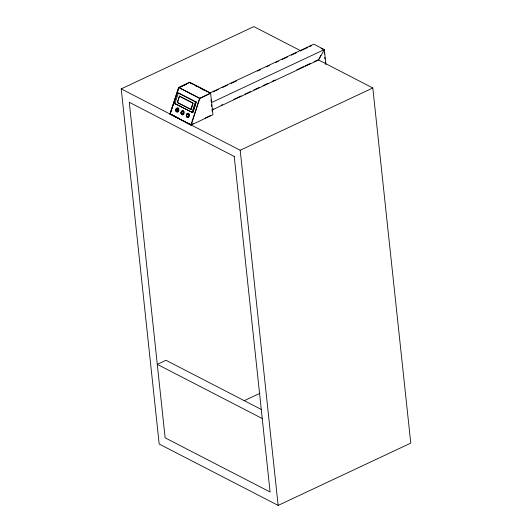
<?xml version="1.0" encoding="UTF-8"?>
<svg xmlns="http://www.w3.org/2000/svg" width="532" height="532" viewBox="0 0 532 532"><rect width="100%" height="100%" fill="white"/><g stroke="black" fill="none" stroke-linecap="round" stroke-linejoin="round"><path stroke-width="0.8" d="M177.156 111.667L178.267 110.935L178.692 109.306M183.68 113.256L183.6 111.62M188.853 114.327L189.226 115.57M169.987 113.875L190.988 125.087L212.946 114.779L210.625 93.073L189.638 82.247L178.592 87.561L169.987 113.875L190.988 125.087M176.238 109.891L176.338 109.466M181.485 112.598L181.751 111.78M186.732 115.304L187.005 114.493M169.994 114.26L178.792 87.594L189.665 82.487L210.652 93.319L199.786 98.427L191.207 124.987M178.459 89.23L170.187 113.908M196.069 102.816L192.843 112.691L174.842 103.72L178.32 93.08L179.224 93.233M177.296 102.45L179.497 96.172L193.096 103.188L191.035 109.492L177.296 102.45L191.035 109.492M177.442 102.477L179.497 96.172M190.895 109.466L192.956 103.168L179.357 96.152M191.932 112.538L195.41 101.898L178.32 93.08M196.115 102.018L192.637 112.658L175.547 103.833M190.975 124.707L199.58 98.393L210.625 93.073M318.987 58.866L320.896 55.395M187.956 117.06L188.96 116.388M318.475 59.936L372.812 87.973L410.771 443.116L278.143 505.4L159.188 444.027L121.23 88.884L253.857 26.6L300.853 50.846M180.388 87.015L186.779 84.016M209.881 92.987L313.827 44.169L324.32 49.582L325.91 64.445M213.146 91.876L218.406 89.409M222.163 87.647L227.417 85.173M231.174 83.411L236.434 80.944M257.468 71.062L260.474 69.652M266.485 66.833L269.491 65.423M275.496 62.596L278.502 61.187M282.259 59.424L287.519 56.951M291.277 55.188L296.53 52.721M300.287 50.959L307.802 47.428M309.305 46.723L311.559 45.666M211.404 102.616L324.32 49.582L318.588 59.996L212.195 109.958M213.505 108.914L212.002 109.619L212.182 111.281M221.013 105.389L222.509 104.684M233.774 99.398L241.282 95.866M245.033 94.104L250.286 91.637M254.043 89.875L259.297 87.408M263.047 85.645L268.308 83.178M272.058 81.416L275.064 80.006M296.829 69.778L303.586 66.606M305.089 65.901L310.342 63.434M314.099 61.672L317.85 59.91M191.001 124.654L193.229 123.604M205.106 118.031L210.3 115.59M121.23 88.884L240.185 150.257L372.812 87.973M244.168 400.722L259.882 393.341M182.403 114.373L183.208 114.247M195.41 101.898L196.321 102.051L179.025 93.2M174.842 103.72L175.746 103.873M178.1 108.462L178.353 108.907M183.6 111.361L183.148 111.135M188.853 114.074L188.395 113.841M181.671 113.07L181.665 113.808M183.713 113.675L183.487 114.001M321.055 48.346L323.955 49.842M190.356 83.065L191.833 83.823M195.517 85.725L196.993 86.483M200.677 88.385L205.099 90.666M208.79 92.568L210.26 93.333M178.765 87.348L199.759 98.181M178.592 87.561L199.58 98.393M171.637 114.659L179.211 118.563M182.895 120.465L185.389 121.755M188.055 123.131L191.181 124.741M261.398 409.507L165.977 360.277L157.286 364.36L262.243 418.518M186.772 116.156L186.912 116.515M176.411 111.102L176.218 110.324M324.221 52.316L324.4 53.965M324.753 57.27L324.926 58.919M325.278 62.217L325.458 63.867M240.185 150.257L278.143 505.4M210.958 99.856L211.131 101.492M211.483 104.751L211.656 106.387M175.859 109.851A2.234 1.529 -80.4 0 1 178.3 108.062A2.234 1.529 -80.4 0 1 178.134 111.8A2.234 1.529 -80.4 0 1 175.833 110.43M175.893 109.831A1.682 1.15 -80.4 0 1 177.728 108.488A1.682 1.15 -80.4 0 1 177.602 111.294A1.682 1.15 -80.4 0 1 175.873 110.27M175.992 109.845A1.536 1.051 -80.4 0 1 177.668 108.614A1.536 1.051 -80.4 0 1 177.555 111.175A1.536 1.051 -80.4 0 1 175.979 110.237M181.239 112.551A1.536 1.051 -80.4 0 1 182.915 111.321A1.536 1.051 -80.4 0 1 182.802 113.888A1.536 1.051 -80.4 0 1 181.226 112.95M186.493 115.258A1.536 1.051 -80.4 0 1 188.009 113.921A1.536 1.051 -80.4 0 1 188.341 116.215A1.536 1.051 -80.4 0 1 186.652 116.362M234.233 156.448L129.276 102.29L165.133 437.836L270.096 491.994L234.233 156.448M177.382 111.008A1.47 1.004 -80.4 0 0 177.269 108.528A1.47 1.004 -80.4 0 0 175.793 110.191A1.47 1.004 -80.4 0 0 177.382 111.008M183.5 114.387A2.234 1.529 -80.4 0 0 183.321 110.616A2.234 1.529 -80.4 0 0 181.08 113.136A2.234 1.529 -80.4 0 0 183.5 114.387M182.935 113.915A1.682 1.15 -80.4 0 0 182.802 111.075A1.682 1.15 -80.4 0 0 181.119 112.977A1.682 1.15 -80.4 0 0 182.935 113.915M182.636 113.715A1.47 1.004 -80.4 0 0 182.516 111.235A1.47 1.004 -80.4 0 0 181.046 112.897A1.47 1.004 -80.4 0 0 182.636 113.715M188.747 117.093A2.234 1.529 -80.4 0 0 188.567 113.323A2.234 1.529 -80.4 0 0 186.326 115.85A2.234 1.529 -80.4 0 0 188.747 117.093M188.188 116.621A1.682 1.15 -80.4 0 0 188.049 113.788A1.682 1.15 -80.4 0 0 186.373 115.683A1.682 1.15 -80.4 0 0 188.188 116.621M187.882 116.422A1.47 1.004 -80.4 0 0 187.763 113.948A1.47 1.004 -80.4 0 0 186.293 115.604A1.47 1.004 -80.4 0 0 187.882 116.422"/></g></svg>
